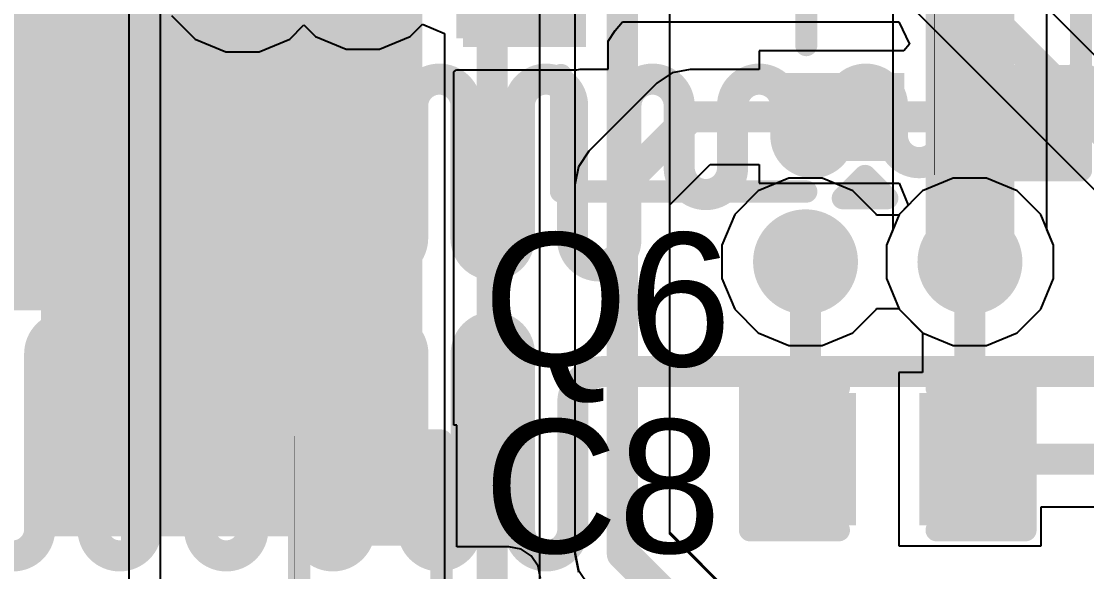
# Model space of a CAD drawing. Header units: inches. Extents: x -3 to 128, y -12 to 41.
# Drawn here: x 85.29 to 91.38, y 24.42 to 27.56 of the extents above; entities that cross this region are included whole.
import ezdxf

# ---------------------------------------------------------------- set-up
doc = ezdxf.new("R2010")
doc.units = ezdxf.units.IN
for name, color, linetype in [('Bottom Layer', 5, 'Continuous'), ('Layer 1', 16, 'Continuous'), ('Layer 2', 76, 'Continuous'), ('Top Layer', 1, 'Continuous'), ('Top Overlay', 2, 'Continuous'), ('Top Paste', 8, 'Continuous'), ('Top Solder', 216, 'Continuous'), ('Via Holes', 16, 'Continuous')]:
    doc.layers.add(name, color=color, linetype=linetype)
doc.styles.add('Arial', font='', dxfattribs={"height": 0.2})
doc.styles.get('Arial').set_extended_font_data('Arial')

msp = doc.modelspace()

# ---------------------------------------------------------------- hatches: boundary and pattern name
at = {"layer": 'Bottom Layer'}
h = msp.add_hatch(color=5, dxfattribs=at)
edge = h.paths.add_edge_path()
edge.add_arc((89.7761, 26.1861), 0.3, 0, 360)
h = msp.add_hatch(color=5, dxfattribs=at)
edge = h.paths.add_edge_path()
edge.add_arc((90.7161, 26.1859), 0.3, 0, 360)
at = {"layer": 'Layer 1'}
h = msp.add_hatch(color=16, dxfattribs=at)
edge = h.paths.add_edge_path()
edge.add_arc((89.7761, 26.1861), 0.3, 0, 360)
h = msp.add_hatch(color=16, dxfattribs=at)
edge = h.paths.add_edge_path()
edge.add_arc((90.7161, 26.1859), 0.3, 0, 360)
at = {"layer": 'Layer 2'}
h = msp.add_hatch(color=76, dxfattribs=at)
edge = h.paths.add_edge_path()
edge.add_arc((89.7761, 26.1861), 0.3, 0, 360)
h = msp.add_hatch(color=76, dxfattribs=at)
edge = h.paths.add_edge_path()
edge.add_arc((90.7161, 26.1859), 0.3, 0, 360)
at = {"layer": 'Top Layer'}
for points in [[(87.7803, 27.4638), (88.4694, 27.4638), (88.4694, 29.6727), (87.7803, 29.6727)], [(84.6281, 25.9089), (87.5847, 25.9089), (87.5847, 28.208), (84.6281, 28.208)], [(86.0481, 27.078), (84.6281, 27.078), (84.6281, 28.208), (86.0481, 28.208)], [(85.4058, 24.6188), (87.5847, 24.6188), (87.5847, 28.208), (85.4058, 28.208)], [(87.8694, 27.8638), (88.4694, 27.8638), (88.4694, 27.4638), (87.8694, 27.4638)], [(90.6272, 27.2552), (91.2622, 27.2552), (91.2622, 26.798), (90.6272, 26.798)], [(89.6893, 27.2139), (90.2893, 27.2139), (90.2893, 26.8139), (89.6893, 26.8139)], [(85.6781, 25.3931), (85.6781, 26.2131), (86.5981, 26.2131), (86.5981, 25.3931)], [(89.5477, 24.7417), (89.5477, 25.3767), (90.0049, 25.3767), (90.0049, 24.7417)], [(90.4875, 24.7417), (90.4875, 25.3767), (90.9447, 25.3767), (90.9447, 24.7417)], [(86.9706, 25.076), (87.6056, 25.076), (87.6056, 24.6188), (86.9706, 24.6188)]]:
    msp.add_hatch(color=1, dxfattribs=at).paths.add_polyline_path(points)
h = msp.add_hatch(color=1, dxfattribs=at)
edge = h.paths.add_edge_path()
edge.add_arc((89.7761, 26.1861), 0.3, 0, 360)
h = msp.add_hatch(color=1, dxfattribs=at)
edge = h.paths.add_edge_path()
edge.add_arc((90.7161, 26.1859), 0.3, 0, 360)
at = {"layer": 'Top Paste'}
for points in [[(86.0481, 27.078), (84.6281, 27.078), (84.6281, 28.208), (86.0481, 28.208)], [(87.8694, 27.8638), (88.4694, 27.8638), (88.4694, 27.4638), (87.8694, 27.4638)], [(90.6272, 27.2552), (91.2622, 27.2552), (91.2622, 26.798), (90.6272, 26.798)], [(89.6893, 27.2139), (90.2893, 27.2139), (90.2893, 26.8139), (89.6893, 26.8139)], [(85.6781, 25.3931), (85.6781, 26.2131), (86.5981, 26.2131), (86.5981, 25.3931)], [(89.5477, 24.7417), (89.5477, 25.3767), (90.0049, 25.3767), (90.0049, 24.7417)], [(90.4875, 24.7417), (90.4875, 25.3767), (90.9447, 25.3767), (90.9447, 24.7417)], [(86.9706, 25.076), (87.6056, 25.076), (87.6056, 24.6188), (86.9706, 24.6188)]]:
    msp.add_hatch(color=8, dxfattribs=at).paths.add_polyline_path(points)
at = {"layer": 'Top Solder'}
for points in [[(86.1497, 26.9764), (84.5265, 26.9764), (84.5265, 28.3096), (86.1497, 28.3096)], [(87.8186, 27.9146), (88.5202, 27.9146), (88.5202, 27.413), (87.8186, 27.413)], [(90.5722, 27.3102), (91.3172, 27.3102), (91.3172, 26.743), (90.5722, 26.743)], [(89.6385, 27.2647), (90.3401, 27.2647), (90.3401, 26.7631), (89.6385, 26.7631)], [(85.5765, 25.2915), (85.5765, 26.3147), (86.6997, 26.3147), (86.6997, 25.2915)], [(89.4877, 24.6817), (89.4877, 25.4367), (90.0649, 25.4367), (90.0649, 24.6817)], [(90.4275, 24.6817), (90.4275, 25.4367), (91.0047, 25.4367), (91.0047, 24.6817)], [(86.9156, 25.131), (87.6606, 25.131), (87.6606, 24.5638), (86.9156, 24.5638)]]:
    msp.add_hatch(color=216, dxfattribs=at).paths.add_polyline_path(points)
at = {"layer": 'Via Holes'}
h = msp.add_hatch(color=7, dxfattribs=at)
edge = h.paths.add_edge_path()
edge.add_arc((89.7761, 26.1861), 0.15, 0, 360)
h = msp.add_hatch(color=7, dxfattribs=at)
edge = h.paths.add_edge_path()
edge.add_arc((90.7161, 26.1859), 0.15, 0, 360)

# ---------------------------------------------------------------- linework, layer by layer
at = {"layer": 'Bottom Layer'}
for p, q in [((91.1563, 26.3716), (91.1563, 30.4785)), ((88.4569, 30.3282), (88.4569, 24.5288)), ((90.2758, 30.2962), (90.2758, 26.3716)), ((88.2568, 24.282), (88.2568, 29.0949)), ((89.0008, 24.6414), (89.0008, 27.6755)), ((86.1522, 27.5932), (86.2866, 27.4588)), ((86.8279, 27.4588), (86.9087, 27.5395)), ((86.9087, 27.5395), (86.9745, 27.4737)), ((87.5158, 27.4737), (87.586, 27.5438)), ((87.586, 27.5438), (87.713, 27.4912)), ((86.9745, 27.4737), (87.1501, 27.4009)), ((87.3402, 27.4009), (87.5158, 27.4737)), ((87.713, 27.4912), (87.713, 24.1694)), ((86.2866, 27.4588), (86.4623, 27.386)), ((86.6523, 27.386), (86.8279, 27.4588)), ((86.4623, 27.386), (86.6523, 27.386)), ((87.1501, 27.4009), (87.3402, 27.4009)), ((90.2758, 26.3716), (90.2383, 26.281)), ((91.1939, 26.281), (91.1563, 26.3716)), ((90.2383, 26.281), (90.2383, 26.0909)), ((91.1939, 26.0909), (91.1939, 26.281)), ((90.2383, 26.0909), (90.311, 25.9153)), ((91.1211, 25.9153), (91.1939, 26.0909)), ((90.311, 25.9153), (90.4454, 25.7809)), ((90.9867, 25.7809), (91.1211, 25.9153)), ((90.4454, 25.7809), (90.621, 25.7082)), ((90.8111, 25.7082), (90.9867, 25.7809)), ((90.621, 25.7082), (90.8111, 25.7082)), ((90.6036, 23.0387), (89.0008, 24.6414)), ((88.4569, 24.5288), (88.4776, 24.4247)), ((88.4776, 24.4247), (88.5366, 24.3365))]:
    msp.add_line(p, q, dxfattribs=at)
for points in [[(90.7161, 26.1859, 0.508, 0.508, 0), (90.7161, 30.4785, 0.508, 0.508, 0)], [(88.7289, 24.5288, 0.1778, 0.1778, 0), (88.7289, 30.4409, 0.1778, 0.1778, 0)], [(87.9849, 24.1694, 0.1778, 0.1778, 0), (87.9849, 29.0949, 0.1778, 0.1778, 0)], [(88.7289, 24.5288, 0.1778, 0.1778, 0), (90.4113, 22.8464, 0.1778, 0.1778, 0)]]:
    msp.add_lwpolyline(points, format="xyseb", dxfattribs=at)
for points in [[(90.5891, 26.1859, 0.254, 0.254, 1), (90.8431, 26.1859, 0.254, 0.254, 1)], [(88.6844, 24.5288, 0.0889, 0.0889, 1), (88.7733, 24.5288, 0.0889, 0.0889, 1)], [(88.6844, 24.5288, 0.0889, 0.0889, 1), (88.7733, 24.5288, 0.0889, 0.0889, 1)]]:
    msp.add_lwpolyline(points, format="xyseb", close=True, dxfattribs=at)
at = {"layer": 'Layer 1'}
for points in [[(85.0917, 27.0774, 0.1778, 0.1778, -1), (85.3965, 27.0774, 0.1778, 0.1778, 0)], [(85.7013, 27.0774, 0.1778, 0.1778, -1), (86.0061, 27.0774, 0.1778, 0.1778, 0)], [(86.3109, 27.0774, 0.1778, 0.1778, -1), (86.6157, 27.0774, 0.1778, 0.1778, 0)], [(86.9205, 27.0774, 0.1778, 0.1778, -1), (87.2253, 27.0774, 0.1778, 0.1778, 0)], [(87.5301, 27.0774, 0.1778, 0.1778, -1), (87.8349, 27.0774, 0.1778, 0.1778, 0)], [(88.1397, 27.0774, 0.1778, 0.1778, -1), (88.4445, 27.0774, 0.1778, 0.1778, 0)], [(88.7493, 27.0774, 0.1778, 0.1778, -1), (89.0541, 27.0774, 0.1778, 0.1778, 0)], [(89.3589, 27.0774, 0.1778, 0.1778, -1), (89.6637, 27.0774, 0.1778, 0.1778, 0)], [(89.9685, 27.0774, 0.1778, 0.1778, -1), (90.2733, 27.0774, 0.1778, 0.1778, 0)], [(90.5781, 27.0774, 0.1778, 0.1778, -1), (90.8829, 27.0774, 0.1778, 0.1778, 0)], [(91.1877, 27.0774, 0.1778, 0.1778, -1), (91.4925, 27.0774, 0.1778, 0.1778, 0)], [(85.3965, 26.3211, 0.1778, 0.1778, 0), (85.3965, 27.0774, 0.1778, 0.1778, 0)], [(85.7013, 26.3211, 0.1778, 0.1778, 0), (85.7013, 27.0774, 0.1778, 0.1778, 0)], [(86.0061, 26.3211, 0.1778, 0.1778, 0), (86.0061, 27.0774, 0.1778, 0.1778, 0)], [(86.3109, 26.3211, 0.1778, 0.1778, 0), (86.3109, 27.0774, 0.1778, 0.1778, 0)], [(86.6157, 26.3211, 0.1778, 0.1778, 0), (86.6157, 27.0774, 0.1778, 0.1778, 0)], [(86.9205, 26.3211, 0.1778, 0.1778, 0), (86.9205, 27.0774, 0.1778, 0.1778, 0)], [(87.2253, 26.3211, 0.1778, 0.1778, 0), (87.2253, 27.0774, 0.1778, 0.1778, 0)], [(87.5301, 26.3211, 0.1778, 0.1778, 0), (87.5301, 27.0774, 0.1778, 0.1778, 0)], [(87.8349, 26.3211, 0.1778, 0.1778, 0), (87.8349, 27.0774, 0.1778, 0.1778, 0)], [(88.1397, 26.3211, 0.1778, 0.1778, 0), (88.1397, 27.0774, 0.1778, 0.1778, 0)], [(88.4445, 26.3149, 0.1778, 0.1778, 0), (88.4445, 27.0774, 0.1778, 0.1778, 0)], [(88.7493, 26.3149, 0.1778, 0.1778, 0), (88.7493, 27.0774, 0.1778, 0.1778, 0)], [(89.0541, 26.7228, 0.1778, 0.1778, 0), (89.0541, 27.0774, 0.1778, 0.1778, 0)], [(89.3589, 26.7228, 0.1778, 0.1778, 0), (89.3589, 27.0774, 0.1778, 0.1778, 0)], [(89.6637, 26.9052, 0.1778, 0.1778, 0), (89.6637, 27.0774, 0.1778, 0.1778, 0)], [(89.9685, 26.9052, 0.1778, 0.1778, 0), (89.9685, 27.0774, 0.1778, 0.1778, 0)], [(90.2733, 26.905, 0.1778, 0.1778, 0), (90.2733, 27.0774, 0.1778, 0.1778, 0)], [(90.5781, 26.905, 0.1778, 0.1778, 0), (90.5781, 27.0774, 0.1778, 0.1778, 0)], [(90.8829, 26.905, 0.1778, 0.1778, 0), (90.8829, 27.0774, 0.1778, 0.1778, 0)], [(91.1877, 26.905, 0.1778, 0.1778, 0), (91.1877, 27.0774, 0.1778, 0.1778, 0)], [(89.9685, 26.9052, 0.1778, 0.1778, -1), (89.6637, 26.9052, 0.1778, 0.1778, 0)], [(90.5781, 26.905, 0.1778, 0.1778, -1), (90.2733, 26.905, 0.1778, 0.1778, 0)], [(91.1877, 26.905, 0.1778, 0.1778, -1), (90.8829, 26.905, 0.1778, 0.1778, 0)], [(89.3589, 26.7228, 0.1778, 0.1778, -1), (89.0541, 26.7228, 0.1778, 0.1778, 0)], [(85.7013, 26.3211, 0.1778, 0.1778, -1), (85.3965, 26.3211, 0.1778, 0.1778, 0)], [(86.3109, 26.3211, 0.1778, 0.1778, -1), (86.0061, 26.3211, 0.1778, 0.1778, 0)], [(86.9205, 26.3211, 0.1778, 0.1778, -1), (86.6157, 26.3211, 0.1778, 0.1778, 0)], [(87.5301, 26.3211, 0.1778, 0.1778, -1), (87.2253, 26.3211, 0.1778, 0.1778, 0)], [(88.1397, 26.3211, 0.1778, 0.1778, -1), (87.8349, 26.3211, 0.1778, 0.1778, 0)], [(88.7493, 26.3149, 0.1778, 0.1778, -1), (88.4445, 26.3149, 0.1778, 0.1778, 0)], [(85.3977, 25.6607, 0.1778, 0.1778, -1), (85.7025, 25.6607, 0.1778, 0.1778, 0)], [(86.0073, 25.6607, 0.1778, 0.1778, -1), (86.3121, 25.6607, 0.1778, 0.1778, 0)], [(86.6169, 25.6607, 0.1778, 0.1778, -1), (86.9217, 25.6607, 0.1778, 0.1778, 0)], [(87.2265, 25.6607, 0.1778, 0.1778, -1), (87.5313, 25.6607, 0.1778, 0.1778, 0)], [(87.8361, 25.6607, 0.1778, 0.1778, -1), (88.1409, 25.6607, 0.1778, 0.1778, 0)], [(85.3977, 24.6586, 0.1778, 0.1778, 0), (85.3977, 25.6607, 0.1778, 0.1778, 0)], [(85.7025, 24.6586, 0.1778, 0.1778, 0), (85.7025, 25.6607, 0.1778, 0.1778, 0)], [(86.0073, 24.6586, 0.1778, 0.1778, 0), (86.0073, 25.6607, 0.1778, 0.1778, 0)], [(86.3121, 24.6586, 0.1778, 0.1778, 0), (86.3121, 25.6607, 0.1778, 0.1778, 0)], [(86.6169, 24.6586, 0.1778, 0.1778, 0), (86.6169, 25.6607, 0.1778, 0.1778, 0)], [(86.9217, 24.6586, 0.1778, 0.1778, 0), (86.9217, 25.6607, 0.1778, 0.1778, 0)], [(87.2265, 24.6586, 0.1778, 0.1778, 0), (87.2265, 25.6607, 0.1778, 0.1778, 0)], [(87.5313, 24.6586, 0.1778, 0.1778, 0), (87.5313, 25.6607, 0.1778, 0.1778, 0)], [(87.8361, 24.6586, 0.1778, 0.1778, 0), (87.8361, 25.6607, 0.1778, 0.1778, 0)], [(88.1409, 24.6586, 0.1778, 0.1778, 0), (88.1409, 25.6607, 0.1778, 0.1778, 0)], [(88.4457, 25.3813, 0.1778, 0.1778, -0.414214), (88.6235, 25.5591, 0.1778, 0.1778, 0)], [(88.6235, 25.5591, 0.1778, 0.1778, 0), (88.7124, 25.5591, 0.1778, 0.1778, 0)], [(88.7124, 25.5591, 0.1778, 0.1778, 0), (95.9552, 25.5591, 0.1778, 0.1778, 0)], [(88.4457, 24.6586, 0.1778, 0.1778, 0), (88.4457, 25.3813, 0.1778, 0.1778, 0)], [(85.3977, 24.6586, 0.1778, 0.1778, -1), (85.0929, 24.6586, 0.1778, 0.1778, 0)], [(86.0073, 24.6586, 0.1778, 0.1778, -1), (85.7025, 24.6586, 0.1778, 0.1778, 0)], [(86.6169, 24.6586, 0.1778, 0.1778, -1), (86.3121, 24.6586, 0.1778, 0.1778, 0)], [(87.2265, 24.6586, 0.1778, 0.1778, -1), (86.9217, 24.6586, 0.1778, 0.1778, 0)], [(87.8361, 24.6586, 0.1778, 0.1778, -1), (87.5313, 24.6586, 0.1778, 0.1778, 0)], [(88.4457, 24.6586, 0.1778, 0.1778, -1), (88.1409, 24.6586, 0.1778, 0.1778, 0)]]:
    msp.add_lwpolyline(points, format="xyseb", dxfattribs=at)
for points in [[(85.3521, 27.0774, 0.0889, 0.0889, 1), (85.441, 27.0774, 0.0889, 0.0889, 1)], [(85.3521, 27.0774, 0.0889, 0.0889, 1), (85.441, 27.0774, 0.0889, 0.0889, 1)], [(85.6569, 27.0774, 0.0889, 0.0889, 1), (85.7458, 27.0774, 0.0889, 0.0889, 1)], [(85.6569, 27.0774, 0.0889, 0.0889, 1), (85.7458, 27.0774, 0.0889, 0.0889, 1)], [(85.9617, 27.0774, 0.0889, 0.0889, 1), (86.0506, 27.0774, 0.0889, 0.0889, 1)], [(85.9617, 27.0774, 0.0889, 0.0889, 1), (86.0506, 27.0774, 0.0889, 0.0889, 1)], [(86.2665, 27.0774, 0.0889, 0.0889, 1), (86.3554, 27.0774, 0.0889, 0.0889, 1)], [(86.2665, 27.0774, 0.0889, 0.0889, 1), (86.3554, 27.0774, 0.0889, 0.0889, 1)], [(86.5713, 27.0774, 0.0889, 0.0889, 1), (86.6602, 27.0774, 0.0889, 0.0889, 1)], [(86.5713, 27.0774, 0.0889, 0.0889, 1), (86.6602, 27.0774, 0.0889, 0.0889, 1)], [(86.8761, 27.0774, 0.0889, 0.0889, 1), (86.965, 27.0774, 0.0889, 0.0889, 1)], [(86.8761, 27.0774, 0.0889, 0.0889, 1), (86.965, 27.0774, 0.0889, 0.0889, 1)], [(87.1809, 27.0774, 0.0889, 0.0889, 1), (87.2698, 27.0774, 0.0889, 0.0889, 1)], [(87.1809, 27.0774, 0.0889, 0.0889, 1), (87.2698, 27.0774, 0.0889, 0.0889, 1)], [(87.4857, 27.0774, 0.0889, 0.0889, 1), (87.5746, 27.0774, 0.0889, 0.0889, 1)], [(87.4857, 27.0774, 0.0889, 0.0889, 1), (87.5746, 27.0774, 0.0889, 0.0889, 1)], [(87.7905, 27.0774, 0.0889, 0.0889, 1), (87.8794, 27.0774, 0.0889, 0.0889, 1)], [(87.7905, 27.0774, 0.0889, 0.0889, 1), (87.8794, 27.0774, 0.0889, 0.0889, 1)], [(88.0953, 27.0774, 0.0889, 0.0889, 1), (88.1842, 27.0774, 0.0889, 0.0889, 1)], [(88.0953, 27.0774, 0.0889, 0.0889, 1), (88.1842, 27.0774, 0.0889, 0.0889, 1)], [(88.4001, 27.0774, 0.0889, 0.0889, 1), (88.489, 27.0774, 0.0889, 0.0889, 1)], [(88.4001, 27.0774, 0.0889, 0.0889, 1), (88.489, 27.0774, 0.0889, 0.0889, 1)], [(88.7049, 27.0774, 0.0889, 0.0889, 1), (88.7938, 27.0774, 0.0889, 0.0889, 1)], [(88.7049, 27.0774, 0.0889, 0.0889, 1), (88.7938, 27.0774, 0.0889, 0.0889, 1)], [(89.0097, 27.0774, 0.0889, 0.0889, 1), (89.0986, 27.0774, 0.0889, 0.0889, 1)], [(89.0097, 27.0774, 0.0889, 0.0889, 1), (89.0986, 27.0774, 0.0889, 0.0889, 1)], [(89.3145, 27.0774, 0.0889, 0.0889, 1), (89.4034, 27.0774, 0.0889, 0.0889, 1)], [(89.3145, 27.0774, 0.0889, 0.0889, 1), (89.4034, 27.0774, 0.0889, 0.0889, 1)], [(89.6193, 27.0774, 0.0889, 0.0889, 1), (89.7082, 27.0774, 0.0889, 0.0889, 1)], [(89.6193, 27.0774, 0.0889, 0.0889, 1), (89.7082, 27.0774, 0.0889, 0.0889, 1)], [(89.9241, 27.0774, 0.0889, 0.0889, 1), (90.013, 27.0774, 0.0889, 0.0889, 1)], [(89.9241, 27.0774, 0.0889, 0.0889, 1), (90.013, 27.0774, 0.0889, 0.0889, 1)], [(90.2289, 27.0774, 0.0889, 0.0889, 1), (90.3178, 27.0774, 0.0889, 0.0889, 1)], [(90.2289, 27.0774, 0.0889, 0.0889, 1), (90.3178, 27.0774, 0.0889, 0.0889, 1)], [(90.5337, 27.0774, 0.0889, 0.0889, 1), (90.6226, 27.0774, 0.0889, 0.0889, 1)], [(90.5337, 27.0774, 0.0889, 0.0889, 1), (90.6226, 27.0774, 0.0889, 0.0889, 1)], [(90.8385, 27.0774, 0.0889, 0.0889, 1), (90.9274, 27.0774, 0.0889, 0.0889, 1)], [(90.8385, 27.0774, 0.0889, 0.0889, 1), (90.9274, 27.0774, 0.0889, 0.0889, 1)], [(91.1433, 27.0774, 0.0889, 0.0889, 1), (91.2322, 27.0774, 0.0889, 0.0889, 1)], [(91.1433, 27.0774, 0.0889, 0.0889, 1), (91.2322, 27.0774, 0.0889, 0.0889, 1)], [(89.6193, 26.9052, 0.0889, 0.0889, 1), (89.7082, 26.9052, 0.0889, 0.0889, 1)], [(89.6193, 26.9052, 0.0889, 0.0889, 1), (89.7082, 26.9052, 0.0889, 0.0889, 1)], [(89.9241, 26.9052, 0.0889, 0.0889, 1), (90.013, 26.9052, 0.0889, 0.0889, 1)], [(89.9241, 26.9052, 0.0889, 0.0889, 1), (90.013, 26.9052, 0.0889, 0.0889, 1)], [(90.2289, 26.905, 0.0889, 0.0889, 1), (90.3178, 26.905, 0.0889, 0.0889, 1)], [(90.2289, 26.905, 0.0889, 0.0889, 1), (90.3178, 26.905, 0.0889, 0.0889, 1)], [(90.5337, 26.905, 0.0889, 0.0889, 1), (90.6226, 26.905, 0.0889, 0.0889, 1)], [(90.5337, 26.905, 0.0889, 0.0889, 1), (90.6226, 26.905, 0.0889, 0.0889, 1)], [(90.8385, 26.905, 0.0889, 0.0889, 1), (90.9274, 26.905, 0.0889, 0.0889, 1)], [(90.8385, 26.905, 0.0889, 0.0889, 1), (90.9274, 26.905, 0.0889, 0.0889, 1)], [(91.1433, 26.905, 0.0889, 0.0889, 1), (91.2322, 26.905, 0.0889, 0.0889, 1)], [(91.1433, 26.905, 0.0889, 0.0889, 1), (91.2322, 26.905, 0.0889, 0.0889, 1)], [(89.0097, 26.7228, 0.0889, 0.0889, 1), (89.0986, 26.7228, 0.0889, 0.0889, 1)], [(89.0097, 26.7228, 0.0889, 0.0889, 1), (89.0986, 26.7228, 0.0889, 0.0889, 1)], [(89.3145, 26.7228, 0.0889, 0.0889, 1), (89.4034, 26.7228, 0.0889, 0.0889, 1)], [(89.3145, 26.7228, 0.0889, 0.0889, 1), (89.4034, 26.7228, 0.0889, 0.0889, 1)], [(85.3521, 26.3211, 0.0889, 0.0889, 1), (85.441, 26.3211, 0.0889, 0.0889, 1)], [(85.3521, 26.3211, 0.0889, 0.0889, 1), (85.441, 26.3211, 0.0889, 0.0889, 1)], [(85.6569, 26.3211, 0.0889, 0.0889, 1), (85.7458, 26.3211, 0.0889, 0.0889, 1)], [(85.6569, 26.3211, 0.0889, 0.0889, 1), (85.7458, 26.3211, 0.0889, 0.0889, 1)], [(85.9617, 26.3211, 0.0889, 0.0889, 1), (86.0506, 26.3211, 0.0889, 0.0889, 1)], [(85.9617, 26.3211, 0.0889, 0.0889, 1), (86.0506, 26.3211, 0.0889, 0.0889, 1)], [(86.2665, 26.3211, 0.0889, 0.0889, 1), (86.3554, 26.3211, 0.0889, 0.0889, 1)], [(86.2665, 26.3211, 0.0889, 0.0889, 1), (86.3554, 26.3211, 0.0889, 0.0889, 1)], [(86.5713, 26.3211, 0.0889, 0.0889, 1), (86.6602, 26.3211, 0.0889, 0.0889, 1)], [(86.5713, 26.3211, 0.0889, 0.0889, 1), (86.6602, 26.3211, 0.0889, 0.0889, 1)], [(86.8761, 26.3211, 0.0889, 0.0889, 1), (86.965, 26.3211, 0.0889, 0.0889, 1)], [(86.8761, 26.3211, 0.0889, 0.0889, 1), (86.965, 26.3211, 0.0889, 0.0889, 1)], [(87.1809, 26.3211, 0.0889, 0.0889, 1), (87.2698, 26.3211, 0.0889, 0.0889, 1)], [(87.1809, 26.3211, 0.0889, 0.0889, 1), (87.2698, 26.3211, 0.0889, 0.0889, 1)], [(87.4857, 26.3211, 0.0889, 0.0889, 1), (87.5746, 26.3211, 0.0889, 0.0889, 1)], [(87.4857, 26.3211, 0.0889, 0.0889, 1), (87.5746, 26.3211, 0.0889, 0.0889, 1)], [(87.7905, 26.3211, 0.0889, 0.0889, 1), (87.8794, 26.3211, 0.0889, 0.0889, 1)], [(87.7905, 26.3211, 0.0889, 0.0889, 1), (87.8794, 26.3211, 0.0889, 0.0889, 1)], [(88.0953, 26.3211, 0.0889, 0.0889, 1), (88.1842, 26.3211, 0.0889, 0.0889, 1)], [(88.0953, 26.3211, 0.0889, 0.0889, 1), (88.1842, 26.3211, 0.0889, 0.0889, 1)], [(88.4001, 26.3149, 0.0889, 0.0889, 1), (88.489, 26.3149, 0.0889, 0.0889, 1)], [(88.4001, 26.3149, 0.0889, 0.0889, 1), (88.489, 26.3149, 0.0889, 0.0889, 1)], [(88.7049, 26.3149, 0.0889, 0.0889, 1), (88.7938, 26.3149, 0.0889, 0.0889, 1)], [(88.7049, 26.3149, 0.0889, 0.0889, 1), (88.7938, 26.3149, 0.0889, 0.0889, 1)], [(85.3533, 25.6607, 0.0889, 0.0889, 1), (85.4422, 25.6607, 0.0889, 0.0889, 1)], [(85.3533, 25.6607, 0.0889, 0.0889, 1), (85.4422, 25.6607, 0.0889, 0.0889, 1)], [(85.6581, 25.6607, 0.0889, 0.0889, 1), (85.747, 25.6607, 0.0889, 0.0889, 1)], [(85.6581, 25.6607, 0.0889, 0.0889, 1), (85.747, 25.6607, 0.0889, 0.0889, 1)], [(85.9629, 25.6607, 0.0889, 0.0889, 1), (86.0518, 25.6607, 0.0889, 0.0889, 1)], [(85.9629, 25.6607, 0.0889, 0.0889, 1), (86.0518, 25.6607, 0.0889, 0.0889, 1)], [(86.2677, 25.6607, 0.0889, 0.0889, 1), (86.3566, 25.6607, 0.0889, 0.0889, 1)], [(86.2677, 25.6607, 0.0889, 0.0889, 1), (86.3566, 25.6607, 0.0889, 0.0889, 1)], [(86.5725, 25.6607, 0.0889, 0.0889, 1), (86.6614, 25.6607, 0.0889, 0.0889, 1)], [(86.5725, 25.6607, 0.0889, 0.0889, 1), (86.6614, 25.6607, 0.0889, 0.0889, 1)], [(86.8773, 25.6607, 0.0889, 0.0889, 1), (86.9662, 25.6607, 0.0889, 0.0889, 1)], [(86.8773, 25.6607, 0.0889, 0.0889, 1), (86.9662, 25.6607, 0.0889, 0.0889, 1)], [(87.1821, 25.6607, 0.0889, 0.0889, 1), (87.271, 25.6607, 0.0889, 0.0889, 1)], [(87.1821, 25.6607, 0.0889, 0.0889, 1), (87.271, 25.6607, 0.0889, 0.0889, 1)], [(87.4869, 25.6607, 0.0889, 0.0889, 1), (87.5758, 25.6607, 0.0889, 0.0889, 1)], [(87.4869, 25.6607, 0.0889, 0.0889, 1), (87.5758, 25.6607, 0.0889, 0.0889, 1)], [(87.7917, 25.6607, 0.0889, 0.0889, 1), (87.8806, 25.6607, 0.0889, 0.0889, 1)], [(87.7917, 25.6607, 0.0889, 0.0889, 1), (87.8806, 25.6607, 0.0889, 0.0889, 1)], [(88.0965, 25.6607, 0.0889, 0.0889, 1), (88.1854, 25.6607, 0.0889, 0.0889, 1)], [(88.0965, 25.6607, 0.0889, 0.0889, 1), (88.1854, 25.6607, 0.0889, 0.0889, 1)], [(88.5791, 25.5591, 0.0889, 0.0889, 1), (88.668, 25.5591, 0.0889, 0.0889, 1)], [(88.5791, 25.5591, 0.0889, 0.0889, 1), (88.668, 25.5591, 0.0889, 0.0889, 1)], [(88.668, 25.5591, 0.0889, 0.0889, 1), (88.7569, 25.5591, 0.0889, 0.0889, 1)], [(88.668, 25.5591, 0.0889, 0.0889, 1), (88.7569, 25.5591, 0.0889, 0.0889, 1)], [(88.4013, 25.3813, 0.0889, 0.0889, 1), (88.4902, 25.3813, 0.0889, 0.0889, 1)], [(88.4013, 25.3813, 0.0889, 0.0889, 1), (88.4902, 25.3813, 0.0889, 0.0889, 1)], [(85.3533, 24.6586, 0.0889, 0.0889, 1), (85.4422, 24.6586, 0.0889, 0.0889, 1)], [(85.3533, 24.6586, 0.0889, 0.0889, 1), (85.4422, 24.6586, 0.0889, 0.0889, 1)], [(85.6581, 24.6586, 0.0889, 0.0889, 1), (85.747, 24.6586, 0.0889, 0.0889, 1)], [(85.6581, 24.6586, 0.0889, 0.0889, 1), (85.747, 24.6586, 0.0889, 0.0889, 1)], [(85.9629, 24.6586, 0.0889, 0.0889, 1), (86.0518, 24.6586, 0.0889, 0.0889, 1)], [(85.9629, 24.6586, 0.0889, 0.0889, 1), (86.0518, 24.6586, 0.0889, 0.0889, 1)], [(86.2677, 24.6586, 0.0889, 0.0889, 1), (86.3566, 24.6586, 0.0889, 0.0889, 1)], [(86.2677, 24.6586, 0.0889, 0.0889, 1), (86.3566, 24.6586, 0.0889, 0.0889, 1)], [(86.5725, 24.6586, 0.0889, 0.0889, 1), (86.6614, 24.6586, 0.0889, 0.0889, 1)], [(86.5725, 24.6586, 0.0889, 0.0889, 1), (86.6614, 24.6586, 0.0889, 0.0889, 1)], [(86.8773, 24.6586, 0.0889, 0.0889, 1), (86.9662, 24.6586, 0.0889, 0.0889, 1)], [(86.8773, 24.6586, 0.0889, 0.0889, 1), (86.9662, 24.6586, 0.0889, 0.0889, 1)], [(87.1821, 24.6586, 0.0889, 0.0889, 1), (87.271, 24.6586, 0.0889, 0.0889, 1)], [(87.1821, 24.6586, 0.0889, 0.0889, 1), (87.271, 24.6586, 0.0889, 0.0889, 1)], [(87.4869, 24.6586, 0.0889, 0.0889, 1), (87.5758, 24.6586, 0.0889, 0.0889, 1)], [(87.4869, 24.6586, 0.0889, 0.0889, 1), (87.5758, 24.6586, 0.0889, 0.0889, 1)], [(87.7917, 24.6586, 0.0889, 0.0889, 1), (87.8806, 24.6586, 0.0889, 0.0889, 1)], [(87.7917, 24.6586, 0.0889, 0.0889, 1), (87.8806, 24.6586, 0.0889, 0.0889, 1)], [(88.0965, 24.6586, 0.0889, 0.0889, 1), (88.1854, 24.6586, 0.0889, 0.0889, 1)], [(88.0965, 24.6586, 0.0889, 0.0889, 1), (88.1854, 24.6586, 0.0889, 0.0889, 1)], [(88.4013, 24.6586, 0.0889, 0.0889, 1), (88.4902, 24.6586, 0.0889, 0.0889, 1)], [(88.4013, 24.6586, 0.0889, 0.0889, 1), (88.4902, 24.6586, 0.0889, 0.0889, 1)]]:
    msp.add_lwpolyline(points, format="xyseb", close=True, dxfattribs=at)
at = {"layer": 'Layer 2'}
for p, q in [((92.4333, 26.3615), (85.85, 32.9448)), ((85.5451, 32.4806), (92.1284, 25.8973)), ((86.088, 24.0881), (86.088, 31.4373)), ((85.9068, 31.256), (85.9068, 24.0881)), ((89.6811, 26.6639), (89.5055, 26.5912)), ((89.8712, 26.6639), (89.6811, 26.6639)), ((90.0468, 26.5912), (89.8712, 26.6639)), ((90.621, 26.6637), (90.4454, 26.591)), ((90.8111, 26.6637), (90.621, 26.6637)), ((90.9867, 26.591), (90.8111, 26.6637)), ((89.5055, 26.5912), (89.3711, 26.4568)), ((90.1812, 26.4568), (90.0468, 26.5912)), ((90.4454, 26.591), (90.311, 26.4566)), ((91.1211, 26.4566), (90.9867, 26.591)), ((89.3711, 26.4568), (89.2983, 26.2812)), ((90.1826, 26.4533), (90.1812, 26.4568)), ((90.3096, 26.4533), (90.1826, 26.4533)), ((90.311, 26.4566), (90.3096, 26.4533)), ((91.1939, 26.281), (91.1211, 26.4566)), ((89.2983, 26.2812), (89.2983, 26.0911)), ((91.1939, 26.0909), (91.1939, 26.281)), ((89.2983, 26.0911), (89.3711, 25.9155)), ((91.1211, 25.9153), (91.1939, 26.0909)), ((89.3711, 25.9155), (89.5055, 25.7811)), ((90.0468, 25.7811), (90.1812, 25.9155)), ((90.1812, 25.9155), (90.1826, 25.9188)), ((90.1826, 25.9188), (90.3096, 25.9188)), ((90.3096, 25.9188), (90.311, 25.9153)), ((90.311, 25.9153), (90.4454, 25.7809)), ((90.9867, 25.7809), (91.1211, 25.9153)), ((89.5055, 25.7811), (89.6811, 25.7083)), ((89.8712, 25.7083), (90.0468, 25.7811)), ((90.4454, 25.7809), (90.621, 25.7082)), ((90.8111, 25.7082), (90.9867, 25.7809)), ((89.6811, 25.7083), (89.8712, 25.7083)), ((90.621, 25.7082), (90.8111, 25.7082))]:
    msp.add_line(p, q, dxfattribs=at)
msp.add_lwpolyline([(85.6578, 32.7525, 0.1778, 0.1778, 0), (92.3207, 26.0896, 0.1778, 0.1778, 0)], format="xyseb", dxfattribs=at)
at = {"layer": 'Top Layer'}
for p, q in [((88.6876, 27.5075), (88.7289, 27.5565)), ((88.7289, 27.5565), (90.3102, 27.5565)), ((90.3102, 27.5565), (90.3701, 27.4295)), ((88.6472, 27.4463), (88.6876, 27.5075)), ((88.6472, 27.286), (88.6472, 27.4463)), ((90.3701, 27.4295), (90.3389, 27.3917)), ((90.3389, 27.3917), (89.5115, 27.3917)), ((89.5115, 27.3917), (89.5115, 27.2858)), ((87.766, 27.2708), (87.7803, 27.2826)), ((87.766, 25.2538), (87.766, 27.2708)), ((87.7803, 27.2826), (88.4694, 27.2826)), ((88.4694, 27.2826), (88.4869, 27.286)), ((88.4869, 27.286), (88.6472, 27.286)), ((89.0134, 27.2651), (88.9252, 27.2061)), ((89.1175, 27.2858), (89.0134, 27.2651)), ((89.5115, 27.2858), (89.1175, 27.2858)), ((88.9252, 27.2061), (88.5366, 26.8175)), ((88.5366, 26.8175), (88.4776, 26.7293)), ((89.0008, 26.5126), (89.2301, 26.7419)), ((89.2301, 26.7419), (89.5115, 26.7419)), ((89.5115, 26.7419), (89.5115, 26.6361)), ((88.4776, 26.7293), (88.4569, 26.6252)), ((88.4569, 26.6252), (88.4569, 24.5179)), ((89.5115, 26.6361), (90.3109, 26.6361)), ((90.3109, 26.6361), (90.3635, 26.5091)), ((89.0008, 24.6305), (89.0008, 26.5126)), ((90.3635, 26.5091), (90.311, 26.4566)), ((90.311, 26.4566), (90.2383, 26.281)), ((90.2383, 26.281), (90.2383, 26.0909)), ((90.2383, 26.0909), (90.311, 25.9153)), ((90.311, 25.9153), (90.4442, 25.7822)), ((90.4442, 25.7822), (90.4442, 25.5545)), ((90.4442, 25.5545), (90.3097, 25.5545)), ((90.3097, 25.5545), (90.3097, 24.5639)), ((87.7834, 25.2538), (87.766, 25.2538)), ((87.7834, 24.5588), (87.7834, 25.2538)), ((91.1225, 24.5639), (91.1225, 24.7871)), ((91.1225, 24.7871), (91.5123, 24.7871)), ((89.3003, 24.331), (89.0008, 24.6305)), ((88.0803, 24.5588), (87.7834, 24.5588)), ((88.1497, 24.545), (88.0803, 24.5588)), ((90.3097, 24.5639), (91.1225, 24.5639)), ((88.2085, 24.5057), (88.1497, 24.545)), ((88.2478, 24.4469), (88.2085, 24.5057)), ((88.4569, 24.5179), (88.4776, 24.4138)), ((88.2616, 24.3775), (88.2478, 24.4469))]:
    msp.add_line(p, q, dxfattribs=at)
for points in [[(90.932, 27.0139, 0.1778, 0.1778, 0), (90.9447, 27.0266, 0.1778, 0.1778, 0)], [(88.7289, 26.6252, 0.1778, 0.1778, 0), (89.1175, 27.0139, 0.1778, 0.1778, 0)], [(89.1175, 27.0139, 0.1778, 0.1778, 0), (89.9893, 27.0139, 0.1778, 0.1778, 0)], [(89.9893, 27.0139, 0.1778, 0.1778, 0), (90.932, 27.0139, 0.1778, 0.1778, 0)], [(88.7289, 24.5179, 0.1778, 0.1778, 0), (88.7289, 26.6252, 0.1778, 0.1778, 0)], [(89.7761, 25.0594, 0.1778, 0.1778, 0), (89.7761, 26.1861, 0.1778, 0.1778, 0)], [(90.7161, 25.0592, 0.1778, 0.1778, 0), (90.7161, 26.1859, 0.1778, 0.1778, 0)], [(90.7161, 25.0592, 0.1778, 0.1778, 0), (90.7162, 25.0591, 0.1778, 0.1778, 0)], [(90.7162, 25.0591, 0.1778, 0.1778, 0), (92.2901, 25.0591, 0.1778, 0.1778, 0)], [(88.7289, 24.5179, 0.1778, 0.1778, 0), (89.1877, 24.0591, 0.1778, 0.1778, 0)]]:
    msp.add_lwpolyline(points, format="xyseb", dxfattribs=at)
for points in [[(90.9002, 27.0266, 0.0889, 0.0889, 1), (90.9891, 27.0266, 0.0889, 0.0889, 1)], [(89.073, 27.0139, 0.0889, 0.0889, 1), (89.1619, 27.0139, 0.0889, 0.0889, 1)], [(89.073, 27.0139, 0.0889, 0.0889, 1), (89.1619, 27.0139, 0.0889, 0.0889, 1)], [(89.9449, 27.0139, 0.0889, 0.0889, 1), (90.0338, 27.0139, 0.0889, 0.0889, 1)], [(89.9449, 27.0139, 0.0889, 0.0889, 1), (90.0338, 27.0139, 0.0889, 0.0889, 1)], [(90.8875, 27.0139, 0.0889, 0.0889, 1), (90.9764, 27.0139, 0.0889, 0.0889, 1)], [(90.8875, 27.0139, 0.0889, 0.0889, 1), (90.9764, 27.0139, 0.0889, 0.0889, 1)], [(88.6844, 26.6252, 0.0889, 0.0889, 1), (88.7733, 26.6252, 0.0889, 0.0889, 1)], [(88.6844, 26.6252, 0.0889, 0.0889, 1), (88.7733, 26.6252, 0.0889, 0.0889, 1)], [(89.7317, 26.1861, 0.0889, 0.0889, 1), (89.8206, 26.1861, 0.0889, 0.0889, 1)], [(90.6716, 26.1859, 0.0889, 0.0889, 1), (90.7605, 26.1859, 0.0889, 0.0889, 1)], [(89.7317, 25.0594, 0.0889, 0.0889, 1), (89.8206, 25.0594, 0.0889, 0.0889, 1)], [(90.6716, 25.0592, 0.0889, 0.0889, 1), (90.7605, 25.0592, 0.0889, 0.0889, 1)], [(90.6716, 25.0592, 0.0889, 0.0889, 1), (90.7605, 25.0592, 0.0889, 0.0889, 1)], [(90.6718, 25.0591, 0.0889, 0.0889, 1), (90.7607, 25.0591, 0.0889, 0.0889, 1)], [(90.6718, 25.0591, 0.0889, 0.0889, 1), (90.7607, 25.0591, 0.0889, 0.0889, 1)], [(88.6844, 24.5179, 0.0889, 0.0889, 1), (88.7733, 24.5179, 0.0889, 0.0889, 1)], [(88.6844, 24.5179, 0.0889, 0.0889, 1), (88.7733, 24.5179, 0.0889, 0.0889, 1)]]:
    msp.add_lwpolyline(points, format="xyseb", close=True, dxfattribs=at)
at = {"layer": 'Top Overlay'}
for points in [[(90.5383, 26.7091, 0.127, 0.127, 0), (90.5383, 28.2839, 0.127, 0.127, 0)], [(91.3511, 26.7091, 0.127, 0.127, 0), (91.3511, 28.2839, 0.127, 0.127, 0)], [(90.5129, 26.6837, 0.00323, 0.00323, 0), (90.5129, 28.3093, 0.00323, 0.00323, 0)], [(86.5573, 27.3176, 0.2, 0.2, 0), (86.5573, 27.9176, 0.2, 0.2, 0)], [(89.7805, 27.4244, 0.127, 0.127, 0), (89.7805, 27.9032, 0.127, 0.127, 0)], [(86.2573, 27.6176, 0.2, 0.2, 0), (86.8573, 27.6176, 0.2, 0.2, 0)], [(88.3781, 26.5876, 0.127, 0.127, 0), (88.3781, 27.2532, 0.127, 0.127, 0)], [(85.7637, 26.6778, 0.127, 0.127, 0), (85.7637, 26.881, 0.127, 0.127, 0)], [(82.5125, 26.6778, 0.127, 0.127, 0), (85.7637, 26.6778, 0.127, 0.127, 0)], [(89.9893, 26.5498, 0.127, 0.127, 0), (90.1163, 26.6768, 0.127, 0.127, 0)], [(90.1163, 26.6768, 0.127, 0.127, 0), (90.2433, 26.5498, 0.127, 0.127, 0)], [(90.5383, 26.7091, 0.127, 0.127, 0), (91.3511, 26.7091, 0.127, 0.127, 0)], [(88.3781, 26.5876, 0.127, 0.127, 0), (89.7805, 26.5876, 0.127, 0.127, 0)], [(89.9893, 26.5498, 0.127, 0.127, 0), (90.2433, 26.5498, 0.127, 0.127, 0)], [(84.3253, 26.4025, 0.127, 0.127, 0), (85.7223, 26.4025, 0.127, 0.127, 0)], [(89.4588, 25.4656, 0.127, 0.127, 0), (89.9668, 25.4656, 0.127, 0.127, 0)], [(89.4588, 24.6528, 0.127, 0.127, 0), (89.4588, 25.4656, 0.127, 0.127, 0)], [(90.5256, 25.4656, 0.127, 0.127, 0), (91.0336, 25.4656, 0.127, 0.127, 0)], [(91.0336, 24.6528, 0.127, 0.127, 0), (91.0336, 25.4656, 0.127, 0.127, 0)], [(85.9255, 24.5229, 0.127, 0.127, 0), (85.9255, 25.1833, 0.127, 0.127, 0)], [(86.8817, 25.1649, 0.127, 0.127, 0), (87.6945, 25.1649, 0.127, 0.127, 0)], [(86.8817, 23.5901, 0.127, 0.127, 0), (86.8817, 25.1649, 0.127, 0.127, 0)], [(87.6945, 23.5901, 0.127, 0.127, 0), (87.6945, 25.1649, 0.127, 0.127, 0)], [(86.8563, 23.5647, 0.00323, 0.00323, 0), (86.8563, 25.1903, 0.00323, 0.00323, 0)], [(89.4588, 24.6528, 0.127, 0.127, 0), (89.9668, 24.6528, 0.127, 0.127, 0)], [(90.5256, 24.6528, 0.127, 0.127, 0), (91.0336, 24.6528, 0.127, 0.127, 0)]]:
    msp.add_lwpolyline(points, format="xyseb", dxfattribs=at)
for points in [[(86.2073, 27.6176, 0.1, 0.1, 1), (86.3073, 27.6176, 0.1, 0.1, 1)], [(86.8073, 27.6176, 0.1, 0.1, 1), (86.9073, 27.6176, 0.1, 0.1, 1)], [(89.7487, 27.4244, 0.0635, 0.0635, 1), (89.8122, 27.4244, 0.0635, 0.0635, 1)], [(86.5073, 27.3176, 0.1, 0.1, 1), (86.6073, 27.3176, 0.1, 0.1, 1)], [(88.3464, 27.2532, 0.0635, 0.0635, 1), (88.4099, 27.2532, 0.0635, 0.0635, 1)], [(85.7319, 26.881, 0.0635, 0.0635, 1), (85.7954, 26.881, 0.0635, 0.0635, 1)], [(85.7319, 26.6778, 0.0635, 0.0635, 1), (85.7954, 26.6778, 0.0635, 0.0635, 1)], [(85.7319, 26.6778, 0.0635, 0.0635, 1), (85.7954, 26.6778, 0.0635, 0.0635, 1)], [(90.0846, 26.6768, 0.0635, 0.0635, 1), (90.1481, 26.6768, 0.0635, 0.0635, 1)], [(90.0846, 26.6768, 0.0635, 0.0635, 1), (90.1481, 26.6768, 0.0635, 0.0635, 1)], [(90.5065, 26.7091, 0.0635, 0.0635, 1), (90.57, 26.7091, 0.0635, 0.0635, 1)], [(90.5065, 26.7091, 0.0635, 0.0635, 1), (90.57, 26.7091, 0.0635, 0.0635, 1)], [(91.3193, 26.7091, 0.0635, 0.0635, 1), (91.3828, 26.7091, 0.0635, 0.0635, 1)], [(91.3193, 26.7091, 0.0635, 0.0635, 1), (91.3828, 26.7091, 0.0635, 0.0635, 1)], [(90.5121, 26.6837, 0.00161, 0.00161, 1), (90.5137, 26.6837, 0.00161, 0.00161, 1)], [(88.3464, 26.5876, 0.0635, 0.0635, 1), (88.4099, 26.5876, 0.0635, 0.0635, 1)], [(88.3464, 26.5876, 0.0635, 0.0635, 1), (88.4099, 26.5876, 0.0635, 0.0635, 1)], [(89.7487, 26.5876, 0.0635, 0.0635, 1), (89.8122, 26.5876, 0.0635, 0.0635, 1)], [(89.9576, 26.5498, 0.0635, 0.0635, 1), (90.0211, 26.5498, 0.0635, 0.0635, 1)], [(89.9576, 26.5498, 0.0635, 0.0635, 1), (90.0211, 26.5498, 0.0635, 0.0635, 1)], [(90.2116, 26.5498, 0.0635, 0.0635, 1), (90.2751, 26.5498, 0.0635, 0.0635, 1)], [(90.2116, 26.5498, 0.0635, 0.0635, 1), (90.2751, 26.5498, 0.0635, 0.0635, 1)], [(85.6905, 26.4025, 0.0635, 0.0635, 1), (85.754, 26.4025, 0.0635, 0.0635, 1)], [(89.427, 25.4656, 0.0635, 0.0635, 1), (89.4905, 25.4656, 0.0635, 0.0635, 1)], [(89.427, 25.4656, 0.0635, 0.0635, 1), (89.4905, 25.4656, 0.0635, 0.0635, 1)], [(89.935, 25.4656, 0.0635, 0.0635, 1), (89.9985, 25.4656, 0.0635, 0.0635, 1)], [(90.4938, 25.4656, 0.0635, 0.0635, 1), (90.5573, 25.4656, 0.0635, 0.0635, 1)], [(91.0018, 25.4656, 0.0635, 0.0635, 1), (91.0653, 25.4656, 0.0635, 0.0635, 1)], [(91.0018, 25.4656, 0.0635, 0.0635, 1), (91.0653, 25.4656, 0.0635, 0.0635, 1)], [(85.8937, 25.1833, 0.0635, 0.0635, 1), (85.9572, 25.1833, 0.0635, 0.0635, 1)], [(86.8499, 25.1649, 0.0635, 0.0635, 1), (86.9134, 25.1649, 0.0635, 0.0635, 1)], [(86.8499, 25.1649, 0.0635, 0.0635, 1), (86.9134, 25.1649, 0.0635, 0.0635, 1)], [(87.6627, 25.1649, 0.0635, 0.0635, 1), (87.7262, 25.1649, 0.0635, 0.0635, 1)], [(87.6627, 25.1649, 0.0635, 0.0635, 1), (87.7262, 25.1649, 0.0635, 0.0635, 1)], [(86.8555, 25.1903, 0.00161, 0.00161, 1), (86.8571, 25.1903, 0.00161, 0.00161, 1)], [(89.427, 24.6528, 0.0635, 0.0635, 1), (89.4905, 24.6528, 0.0635, 0.0635, 1)], [(89.427, 24.6528, 0.0635, 0.0635, 1), (89.4905, 24.6528, 0.0635, 0.0635, 1)], [(89.935, 24.6528, 0.0635, 0.0635, 1), (89.9985, 24.6528, 0.0635, 0.0635, 1)], [(90.4938, 24.6528, 0.0635, 0.0635, 1), (90.5573, 24.6528, 0.0635, 0.0635, 1)], [(91.0018, 24.6528, 0.0635, 0.0635, 1), (91.0653, 24.6528, 0.0635, 0.0635, 1)], [(91.0018, 24.6528, 0.0635, 0.0635, 1), (91.0653, 24.6528, 0.0635, 0.0635, 1)], [(85.8937, 24.5229, 0.0635, 0.0635, 1), (85.9572, 24.5229, 0.0635, 0.0635, 1)]]:
    msp.add_lwpolyline(points, format="xyseb", close=True, dxfattribs=at)

# ---------------------------------------------------------------- texts
at = {"layer": 'Top Overlay', "style": 'Arial'}
for s, p in [('Q6', (87.9343, 25.5899)), ('C8', (87.9343, 24.5231))]:
    msp.add_text(s, height=0.762, dxfattribs=at).set_placement(p)

doc.saveas('drawing.dxf')
